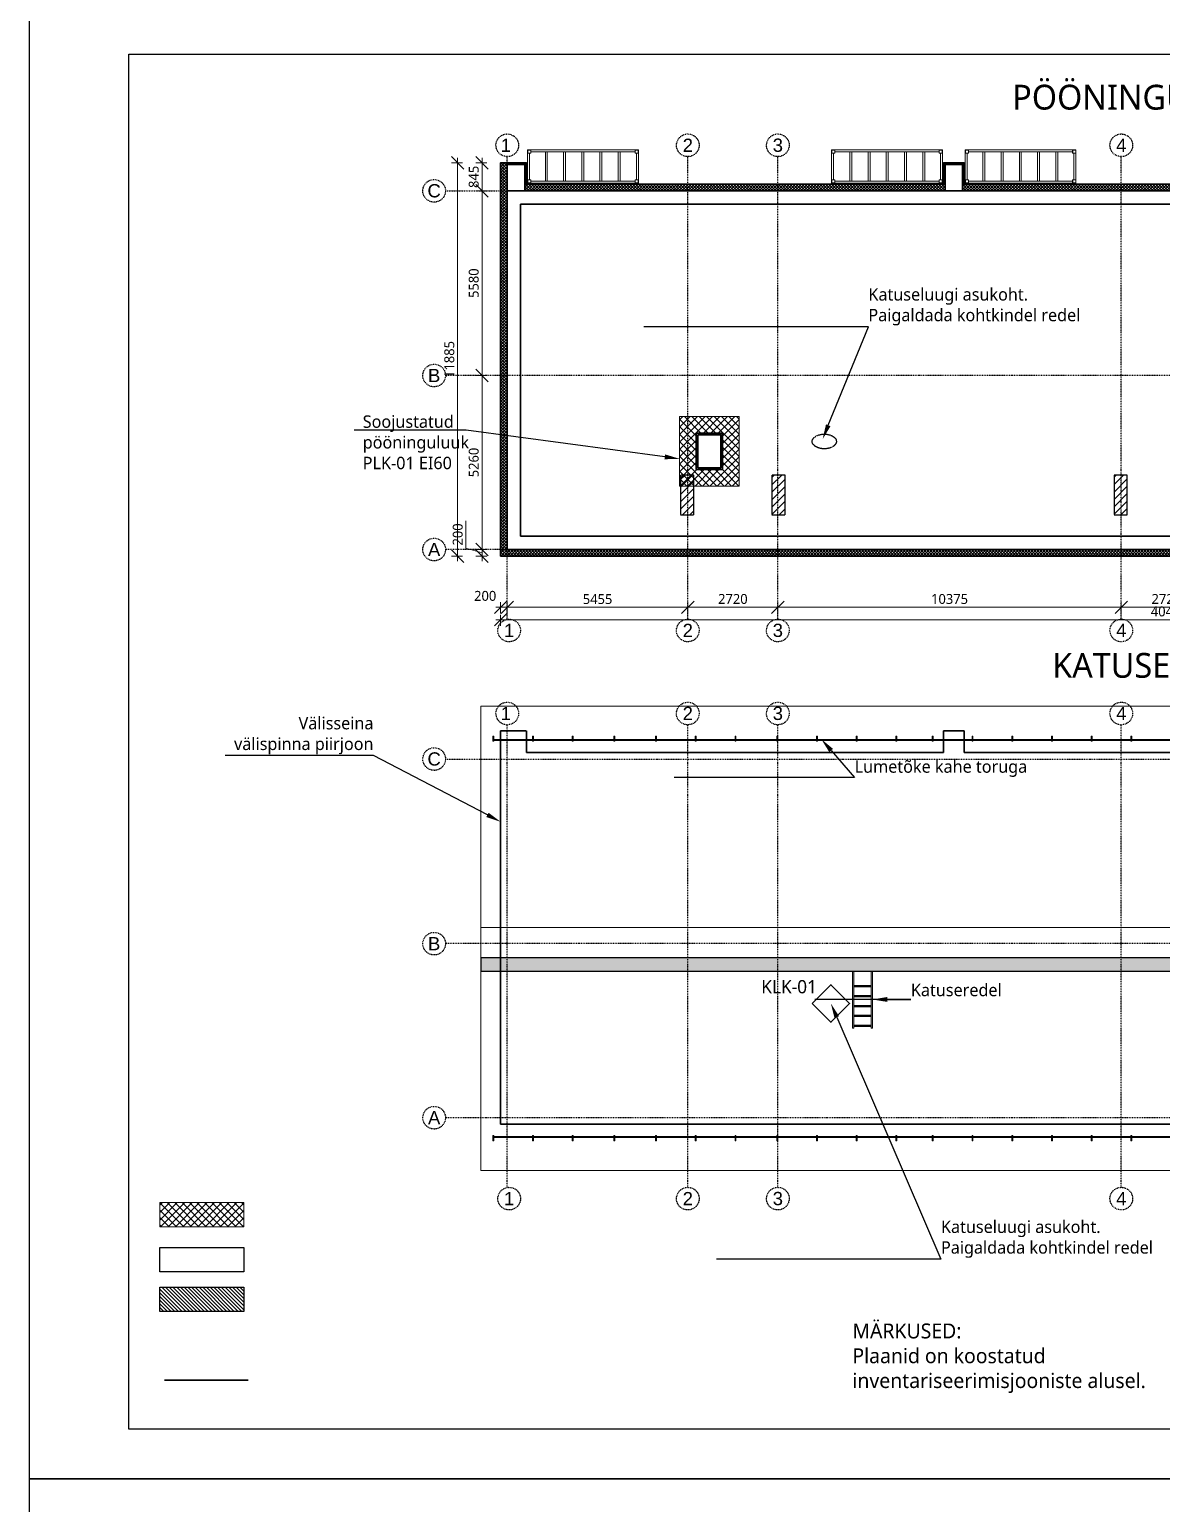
# Model space of a CAD drawing. Header units: millimetres. Extents: x 720925 to 840725318, y 793496 to 1061196.
# Drawn here: x 783925 to 818124, y 926796 to 971346 of the extents above; entities that cross this region are included whole.
import ezdxf
from ezdxf import colors
from ezdxf.entities.mleader import LeaderData, LeaderLine
from ezdxf.math import Vec2, Vec3

# ---------------------------------------------------------------- set-up
doc = ezdxf.new("R2010")
doc.units = ezdxf.units.MM
doc.header["$PDMODE"] = 2
doc.header["$PDSIZE"] = 5
for name, pattern in [('ACAD_ISO02W100', [15, 12, -3]), ('DASHDOTX2', [50.8, 25.4, -12.7, 0, -12.7]), ('DASHED', [19.05, 12.7, -6.35]), ('DASHED2', [0.375, 0.25, -0.125])]:
    doc.linetypes.add(name, pattern=pattern)
for name, color, linetype, lineweight in [('!ESP_EI60 tuletõkkesektsioon', 1, 'DASHED', 30), ('!ESP_Fassaad', 7, 'Continuous', 9), ('!ESP_Konstruktsioon lõikes', 7, 'Continuous', 30), ('!ESP_Mineraalvill', 1, 'Continuous', 9), ('!ESP_Mõõt', 252, 'Continuous', 5), ('!ESP_Viited', 7, 'Continuous', 0), ('INFO', 7, 'Continuous', 9), ('Mineraalvill', 1, 'Continuous', 9)]:
    doc.layers.add(name, color=color, linetype=linetype, lineweight=lineweight)
for name, color, linetype in [('!ESP_Lammutatav', 150, 'DASHED'), ('!ESP_Tekst', 7, 'Continuous'), ('!ESP_Teljed', 30, 'DASHDOTX2'), ('Betoon', 253, 'Continuous'), ('Sein', 7, 'Continuous')]:
    doc.layers.add(name, color=color, linetype=linetype)
doc.layers.add('!ESP_no_print', color=252, linetype='Continuous', plot=False)
doc.styles.add('Annotative', font='malgunsl.ttf', dxfattribs={"height": 2})
doc.styles.add('Arial', font='arial.ttf')
doc.dimstyles.new('Annotative', dxfattribs={"dimtxt": 2, "dimasz": 2.5, "dimexe": 1.25, "dimexo": 0.625, "dimtad": 1, "dimdec": 0, "dimrnd": 5, "dimtxsty": 'Annotative', "dimblk": 'OBLIQUE', "dimcen": 0, "dimdle": 1, "dimadec": 0, "dimazin": 0, "dimtfac": 1, "dimtdec": 0, "dimtmove": 0, "dimatfit": 3, "dimfxl": 1, "dimfxlon": 1, "dimarcsym": 1})

# ---------------------------------------------------------------- blocks, each defined once
blk = doc.blocks.new('A$Cef77760f')
at = {"layer": '!ESP_Teljed'}
for points in [[(-40000, -2104), (-40000, 11875)], [(-34545, -2104), (-34545, 11875)], [(-31825, -2104), (-31825, 11875)], [(-21450, -2104), (-21450, 11875)], [(-18730, -2104), (-18730, 11875)], [(-8240, -2104), (-8240, 11875)], [(-5520, -2104), (-5520, 11875)], [(0, -2104), (0, 11875)], [(-41867, 10840), (1500, 10840)], [(1500, 5260), (-41867, 5260)], [(1500, 0), (-41867, 0)]]:
    blk.add_lwpolyline(points, dxfattribs=at)
for centre in [(-40000, 12217), (-34545, 12217), (-31825, 12217), (-21450, 12217), (-18730, 12217), (-8240, 12217), (-5520, 12217), (0, 12217), (-42209, 10840), (1842, 10840), (-42209, 5260), (1842, 5260), (-42209, 0), (1842, 0), (-39943, -2446), (-34545, -2446), (-31825, -2446), (-21450, -2446), (-18730, -2446), (-8240, -2446), (-5520, -2446), (0, -2446)]:
    blk.add_circle(centre, 342, dxfattribs=at)
at = {"layer": '!ESP_Teljed', "char_height": 400, "width": 684.66, "attachment_point": 5, "style": 'Arial'}
for s, insert in [('{\\fArial|b0|i0|c186|p34;1}', (-40042, 12217)), ('2', (-34545, 12217)), ('3', (-31825, 12217)), ('4', (-21450, 12217)), ('5', (-18730, 12217)), ('6', (-8240, 12217)), ('7', (-5520, 12217)), ('8', (0, 12217)), ('C', (-42209, 10840)), ('C', (1842, 10840)), ('B', (-42209, 5260)), ('B', (1842, 5260)), ('A', (-42209, 0)), ('A', (1842, 0)), ('{\\fArial|b0|i0|c186|p34;1}', (-39943, -2446)), ('2', (-34545, -2446)), ('3', (-31825, -2446)), ('4', (-21450, -2446)), ('5', (-18730, -2446)), ('6', (-8240, -2446)), ('7', (-5520, -2446)), ('8', (0, -2446))]:
    blk.add_mtext(s, dxfattribs=dict(at, insert=insert))
blk = doc.blocks.new('A$C98a65306')
at = {"layer": '!ESP_Mineraalvill'}
h = blk.add_hatch(dxfattribs=at)
h.set_pattern_fill('ANSI37', color=256, scale=20)
h.set_pattern_definition([(45, (-94948.145, 83.69), (-44.90128, 44.90128), []), (135, (-94948.145, 83.69), (-44.90128, -44.90128), [])])
h.paths.add_polyline_path([(40000, -10840), (34480, -10840), (34480, -11040), (40200, -11040), (40200, 200), (40200, 850), (39420, 850), (39420, 200), (26900, 200), (26900, 850), (26280, 850), (26280, 200), (13800, 200), (13800, 850), (13180, 850), (13180, 200), (580, 200), (580, 850), (-200, 850), (-200, -11040), (8175, -11040), (8175, -10840), (400, -10840), (0, -10840), (0, 0), (0, 800), (530, 800), (530, 0), (3640, 0), (13230, 0), (13230, 800), (13750, 800), (13750, 0), (26330, 0), (26330, 800), (26850, 800), (26850, 0), (39470, 0), (39470, 800), (40000, 800), (40000, 0)])
h.paths.add_polyline_path([(21270, -11040), (21270, -10840), (8175, -10840), (8175, -11040)], flags=17)
h.paths.add_polyline_path([(34480, -11040), (34480, -10840), (21270, -10840), (21270, -11040)], flags=17)
at = {"layer": '!ESP_Konstruktsioon lõikes'}
blk.add_line((400, -400), (400, -10440), dxfattribs=at)
for points in [[(8175, -11040), (-200, -11040), (-200, 850), (580, 850), (580, 200), (13180, 200), (13180, 850), (13800, 850), (13800, 200), (26280, 200), (26280, 850), (26900, 850), (26900, 200), (39420, 200), (39420, 850), (40200, 850), (40200, 200), (40200, -11040), (-200, -11040)], [(0, 0), (0, 800), (530, 800), (530, 0)], [(13230, 0), (13230, 800), (13750, 800), (13750, 0)], [(0, -1900), (0, 0), (3640, 0)], [(57, 0), (3640, 0)], [(400, 0), (40000, 0)], [(400, -400), (39600, -400), (39600, -10440)], [(400, -10440), (39600, -10440)], [(400, -10840), (40000, -10840)]]:
    blk.add_lwpolyline(points, dxfattribs=at)
blk.add_lwpolyline([(0, 0), (40000, 0), (40000, -10840), (0, -10840)], close=True, dxfattribs=at)
at = {"lineweight": 0}
blk.add_blockref('A$Cef77760f', (40000, -10840), dxfattribs=at)
blk = doc.blocks.new('A$C1fbf0a3d')
at = {"layer": '!ESP_Lammutatav'}
h = blk.add_hatch(dxfattribs=at)
h.set_pattern_fill('ANSI31', color=256, scale=50)
h.set_pattern_definition([(45, (-317114.13, -855792.54), (-112.253202, 112.253202), [])])
h.paths.add_polyline_path([(-400, -1200), (0, -1200), (0, 0), (-400, 0)])
blk.add_lwpolyline([(-400, -1200), (0, -1200), (0, 0), (-400, 0)], close=True, dxfattribs=at)
blk = doc.blocks.new('A$C2928117b')
for p in [(250, 1850), (3010, 1850)]:
    blk.add_blockref('A$C1fbf0a3d', p)
blk = doc.blocks.new('A$C7fef8068')
at = {"layer": '!ESP_Konstruktsioon lõikes', "lineweight": 9, "ltscale": 0.01}
for points in [[(-41240, -1099), (-41240, -999), (-41210, -999), (-41210, -1099)], [(-41240, -1129), (-41240, -999), (-41210, -999), (-41210, -1099)], [(-41240, -1099), (-35455, -1099)], [(-41240, -1129), (-35455, -1129)], [(-41210, -1129), (-41210, -1159), (-41240, -1159), (-41240, -1129)], [(-41210, -1129), (-41210, -1159), (-41240, -1159), (-41240, -1129)], [(-40040, -1099), (-40040, -999), (-40010, -999), (-40010, -1099)], [(-40040, -1099), (-40040, -999), (-40010, -999), (-40010, -1099)], [(-40010, -1129), (-40010, -1159), (-40040, -1159), (-40040, -1129)], [(-40010, -1129), (-40010, -1159), (-40040, -1159), (-40040, -1129)], [(-38840, -1099), (-38840, -999), (-38810, -999), (-38810, -1099)], [(-38810, -1129), (-38810, -1159), (-38840, -1159), (-38840, -1129)], [(-37580, -1099), (-37580, -999), (-37550, -999), (-37550, -1099)], [(-37550, -1129), (-37550, -1159), (-37580, -1159), (-37580, -1129)], [(-36320, -1099), (-36320, -999), (-36290, -999), (-36290, -1099)], [(-36320, -1099), (-36320, -999), (-36290, -999), (-36290, -1099)], [(-36290, -1129), (-36290, -1159), (-36320, -1159), (-36320, -1129)], [(-36290, -1129), (-36290, -1159), (-36320, -1159), (-36320, -1129)], [(-35955, -1099), (-32995, -1099)], [(-35955, -1129), (-32995, -1129)], [(-35120, -1099), (-35120, -999), (-35090, -999), (-35090, -1099)], [(-35120, -1099), (-35120, -999), (-35090, -999), (-35090, -1099)], [(-35090, -1129), (-35090, -1159), (-35120, -1159), (-35120, -1129)], [(-35090, -1129), (-35090, -1159), (-35120, -1159), (-35120, -1129)], [(-34755, -1099), (-31460, -1099)], [(-34755, -1129), (-31460, -1129)], [(-33920, -1099), (-33920, -999), (-33890, -999), (-33890, -1099)], [(-33890, -1129), (-33890, -1159), (-33920, -1159), (-33920, -1129)], [(-32660, -1099), (-32660, -999), (-32630, -999), (-32630, -1099)], [(-32630, -1129), (-32630, -1159), (-32660, -1159), (-32660, -1129)], [(-31460, -1099), (-31460, -999), (-31430, -999), (-31430, -1099)], [(-31460, -1099), (-31460, -999), (-31430, -999), (-31430, -1099)], [(-31460, -1099), (-26760, -1099)], [(-31430, -1129), (-31430, -1159), (-31460, -1159), (-31460, -1129)], [(-31430, -1129), (-31430, -1159), (-31460, -1159), (-31460, -1129)], [(-31460, -1129), (-26760, -1129)], [(-30260, -1099), (-30260, -999), (-30230, -999), (-30230, -1099)], [(-30260, -1099), (-30260, -999), (-30230, -999), (-30230, -1099)], [(-30230, -1129), (-30230, -1159), (-30260, -1159), (-30260, -1129)], [(-30230, -1129), (-30230, -1159), (-30260, -1159), (-30260, -1129)], [(-29060, -1099), (-29060, -999), (-29030, -999), (-29030, -1099)], [(-29030, -1129), (-29030, -1159), (-29060, -1159), (-29060, -1129)], [(-27960, -1099), (-27960, -999), (-27930, -999), (-27930, -1099)], [(-27960, -1099), (-27960, -999), (-27930, -999), (-27930, -1099)], [(-27930, -1129), (-27930, -1159), (-27960, -1159), (-27960, -1129)], [(-27930, -1129), (-27930, -1159), (-27960, -1159), (-27960, -1129)], [(-27595, -1099), (-24695, -1099)], [(-27595, -1129), (-24695, -1129)], [(-26760, -1099), (-26760, -999), (-26730, -999), (-26730, -1099)], [(-26760, -1099), (-26760, -999), (-26730, -999), (-26730, -1099)], [(-26730, -1129), (-26730, -1159), (-26760, -1159), (-26760, -1129)], [(-26730, -1129), (-26730, -1159), (-26760, -1159), (-26760, -1129)], [(-25560, -1099), (-25560, -999), (-25530, -999), (-25530, -1099)], [(-25560, -1099), (-25560, -999), (-25530, -999), (-25530, -1099)], [(-25530, -1129), (-25530, -1159), (-25560, -1159), (-25560, -1129)], [(-25530, -1129), (-25530, -1159), (-25560, -1159), (-25560, -1129)], [(-25195, -1099), (-22295, -1099)], [(-25195, -1129), (-22295, -1129)], [(-24360, -1099), (-24360, -999), (-24330, -999), (-24330, -1099)], [(-24360, -1099), (-24360, -999), (-24330, -999), (-24330, -1099)], [(-24330, -1129), (-24330, -1159), (-24360, -1159), (-24360, -1129)], [(-24330, -1129), (-24330, -1159), (-24360, -1159), (-24360, -1129)], [(-23995, -1099), (-21095, -1099)], [(-23995, -1129), (-21095, -1129)], [(-23160, -1099), (-23160, -999), (-23130, -999), (-23130, -1099)], [(-23160, -1099), (-23160, -999), (-23130, -999), (-23130, -1099)], [(-23130, -1129), (-23130, -1159), (-23160, -1159), (-23160, -1129)], [(-23130, -1129), (-23130, -1159), (-23160, -1159), (-23160, -1129)], [(-22795, -1099), (-19560, -1099)], [(-22795, -1129), (-19560, -1129)], [(-21960, -1099), (-21960, -999), (-21930, -999), (-21930, -1099)], [(-21960, -1099), (-21960, -999), (-21930, -999), (-21930, -1099)], [(-21930, -1129), (-21930, -1159), (-21960, -1159), (-21960, -1129)], [(-21930, -1129), (-21930, -1159), (-21960, -1159), (-21960, -1129)]]:
    blk.add_lwpolyline(points, dxfattribs=at)
blk = doc.blocks.new('A$C9a407918')
at = {"layer": '!ESP_Fassaad', "color": 8}
for points in [[(-3345, -100), (-3245, -100), (-3245, 0), (-3345, 0)], [(-100, 0), (-3245, 0), (-3245, -60), (-100, -60)], [(0, -100), (-100, -100), (-100, 0), (0, 0)], [(-3285, -900), (-3345, -900), (-3345, -100), (-3285, -100)], [(-3340, -95), (-3250, -95), (-3250, -5), (-3340, -5)], [(-2750, -940), (-2810, -940), (-2810, -60), (-2750, -60)], [(-2200, -940), (-2260, -940), (-2260, -60), (-2200, -60)], [(-1650, -940), (-1710, -940), (-1710, -60), (-1650, -60)], [(-1100, -940), (-1160, -940), (-1160, -60), (-1100, -60)], [(-550, -940), (-610, -940), (-610, -60), (-550, -60)], [(-5, -95), (-95, -95), (-95, -5), (-5, -5)], [(-60, -100), (0, -100), (0, -900), (-60, -900)], [(-60, -900), (0, -900), (0, -100), (-60, -100)], [(-3345, -1000), (-3245, -1000), (-3245, -900), (-3345, -900)], [(-3340, -995), (-3250, -995), (-3250, -905), (-3340, -905)], [(-100, -940), (-3245, -940), (-3245, -1000), (-100, -1000)], [(0, -1000), (-100, -1000), (-100, -900), (0, -900)], [(-5, -995), (-95, -995), (-95, -905), (-5, -905)]]:
    blk.add_lwpolyline(points, close=True, dxfattribs=at)
blk = doc.blocks.new('A$Ce4b8a139')
at = {"layer": '!ESP_Konstruktsioon lõikes'}
for points in [[(250, 3119), (1050, 3119), (1050, 2019), (250, 2019)], [(300, 3069), (1000, 3069), (1000, 2069), (300, 2069)]]:
    blk.add_lwpolyline(points, close=True, dxfattribs=at)
at = {"layer": 'Mineraalvill', "flags": 128}
blk.add_lwpolyline([(250, 3119), (1050, 3119), (1050, 2019), (250, 2019)], close=True, dxfattribs=at)
blk = doc.blocks.new('_Oblique')
at = {"color": 0, "linetype": 'ByBlock', "lineweight": -2}
blk.add_line((-0.5, -0.5), (0.5, 0.5), dxfattribs=at)
blk = doc.blocks.new('*D126')
at = {"layer": '!ESP_Mõõt', "color": 0, "lineweight": -2, "transparency": 16777216}
for p, q in [((0, -12435), (0, -12773)), ((5455, -12435), (5455, -12773)), ((-150, -12585), (5605, -12585))]:
    blk.add_line(p, q, dxfattribs=at)
at = {"layer": 'Defpoints', "color": 0, "lineweight": 0, "transparency": 16777216}
for p in [(0, -11716), (5455, -11897), (5455, -12585)]:
    blk.add_point(p, dxfattribs=at)
at = {"layer": '!ESP_Mõõt', "color": 0, "lineweight": -2, "transparency": 16777216, "xscale": 375, "yscale": 375, "zscale": 375, "rotation": 180}
blk.add_blockref('_Oblique', (0, -12585), dxfattribs=at)
at = {"layer": '!ESP_Mõõt', "color": 0, "lineweight": -2, "transparency": 16777216, "xscale": 375, "yscale": 375, "zscale": 375}
blk.add_blockref('_Oblique', (5455, -12585), dxfattribs=at)
at = {"layer": '!ESP_Mõõt', "color": 0, "lineweight": 0, "transparency": 16777216, "insert": (2728, -12339), "char_height": 300, "attachment_point": 5, "style": 'Annotative'}
blk.add_mtext('5455', dxfattribs=at)
blk = doc.blocks.new('*D127')
at = {"layer": '!ESP_Mõõt', "color": 0, "lineweight": -2, "transparency": 16777216}
for p, q in [((5455, -12435), (5455, -12773)), ((8175, -12435), (8175, -12773)), ((5305, -12585), (8325, -12585))]:
    blk.add_line(p, q, dxfattribs=at)
at = {"layer": 'Defpoints', "color": 0, "lineweight": 0, "transparency": 16777216}
for p in [(5455, -11897), (8175, -11951), (8175, -12585)]:
    blk.add_point(p, dxfattribs=at)
at = {"layer": '!ESP_Mõõt', "color": 0, "lineweight": -2, "transparency": 16777216, "xscale": 375, "yscale": 375, "zscale": 375, "rotation": 180}
blk.add_blockref('_Oblique', (5455, -12585), dxfattribs=at)
at = {"layer": '!ESP_Mõõt', "color": 0, "lineweight": -2, "transparency": 16777216, "xscale": 375, "yscale": 375, "zscale": 375}
blk.add_blockref('_Oblique', (8175, -12585), dxfattribs=at)
at = {"layer": '!ESP_Mõõt', "color": 0, "lineweight": 0, "transparency": 16777216, "insert": (6815, -12336), "char_height": 300, "attachment_point": 5, "style": 'Annotative'}
blk.add_mtext('2720', dxfattribs=at)
blk = doc.blocks.new('*D128')
at = {"layer": '!ESP_Mõõt', "color": 0, "lineweight": -2, "transparency": 16777216}
for p, q in [((8175, -12435), (8175, -12773)), ((18550, -12435), (18550, -12773)), ((8025, -12585), (18700, -12585))]:
    blk.add_line(p, q, dxfattribs=at)
at = {"layer": 'Defpoints', "color": 0, "lineweight": 0, "transparency": 16777216}
for p in [(8175, -11951), (18550, -11896), (18550, -12585)]:
    blk.add_point(p, dxfattribs=at)
at = {"layer": '!ESP_Mõõt', "color": 0, "lineweight": -2, "transparency": 16777216, "xscale": 375, "yscale": 375, "zscale": 375, "rotation": 180}
blk.add_blockref('_Oblique', (8175, -12585), dxfattribs=at)
at = {"layer": '!ESP_Mõõt', "color": 0, "lineweight": -2, "transparency": 16777216, "xscale": 375, "yscale": 375, "zscale": 375}
blk.add_blockref('_Oblique', (18550, -12585), dxfattribs=at)
at = {"layer": '!ESP_Mõõt', "color": 0, "lineweight": 0, "transparency": 16777216, "insert": (13362, -12336), "char_height": 300, "attachment_point": 5, "style": 'Annotative'}
blk.add_mtext('10375', dxfattribs=at)
blk = doc.blocks.new('*D129')
at = {"layer": '!ESP_Mõõt', "color": 0, "lineweight": -2, "transparency": 16777216}
for p, q in [((18550, -12435), (18550, -12773)), ((21270, -12435), (21270, -12773)), ((18400, -12585), (21420, -12585))]:
    blk.add_line(p, q, dxfattribs=at)
at = {"layer": 'Defpoints', "color": 0, "lineweight": 0, "transparency": 16777216}
for p in [(18550, -11896), (21270, -11914), (21270, -12585)]:
    blk.add_point(p, dxfattribs=at)
at = {"layer": '!ESP_Mõõt', "color": 0, "lineweight": -2, "transparency": 16777216, "xscale": 375, "yscale": 375, "zscale": 375, "rotation": 180}
blk.add_blockref('_Oblique', (18550, -12585), dxfattribs=at)
at = {"layer": '!ESP_Mõõt', "color": 0, "lineweight": -2, "transparency": 16777216, "xscale": 375, "yscale": 375, "zscale": 375}
blk.add_blockref('_Oblique', (21270, -12585), dxfattribs=at)
at = {"layer": '!ESP_Mõõt', "color": 0, "lineweight": 0, "transparency": 16777216, "insert": (19910, -12336), "char_height": 300, "attachment_point": 5, "style": 'Annotative'}
blk.add_mtext('2720', dxfattribs=at)
blk = doc.blocks.new('*D133')
at = {"layer": '!ESP_Mõõt', "color": 0, "lineweight": -2, "transparency": 16777216}
for p, q in [((-763, 150), (-763, -5730)), ((-613, 0), (-951, 0)), ((-613, -5580), (-951, -5580))]:
    blk.add_line(p, q, dxfattribs=at)
at = {"layer": 'Defpoints', "color": 0, "lineweight": 0, "transparency": 16777216}
for p in [(-466, 0), (-763, -5580), (-466, -5580)]:
    blk.add_point(p, dxfattribs=at)
at = {"layer": '!ESP_Mõõt', "color": 0, "lineweight": -2, "transparency": 16777216, "xscale": 375, "yscale": 375, "zscale": 375}
for p, rotation in [((-763, 0), 90), ((-763, -5580), 270)]:
    blk.add_blockref('_Oblique', p, dxfattribs=dict(at, rotation=rotation))
at = {"layer": '!ESP_Mõõt', "color": 0, "lineweight": 0, "transparency": 16777216, "insert": (-1012, -2790), "char_height": 300, "attachment_point": 5, "rotation": 90, "style": 'Annotative'}
blk.add_mtext('5580', dxfattribs=at)
blk = doc.blocks.new('*D134')
at = {"layer": '!ESP_Mõõt', "color": 0, "lineweight": -2, "transparency": 16777216}
for p, q in [((-613, -5580), (-951, -5580)), ((-763, -5430), (-763, -10990)), ((-613, -10840), (-951, -10840))]:
    blk.add_line(p, q, dxfattribs=at)
at = {"layer": 'Defpoints', "color": 0, "lineweight": 0, "transparency": 16777216}
for p in [(-466, -5580), (-763, -10840), (-391, -10840)]:
    blk.add_point(p, dxfattribs=at)
at = {"layer": '!ESP_Mõõt', "color": 0, "lineweight": -2, "transparency": 16777216, "xscale": 375, "yscale": 375, "zscale": 375}
for p, rotation in [((-763, -5580), 90), ((-763, -10840), 270)]:
    blk.add_blockref('_Oblique', p, dxfattribs=dict(at, rotation=rotation))
at = {"layer": '!ESP_Mõõt', "color": 0, "lineweight": 0, "transparency": 16777216, "insert": (-1012, -8210), "char_height": 300, "attachment_point": 5, "rotation": 90, "style": 'Annotative'}
blk.add_mtext('5260', dxfattribs=at)
blk = doc.blocks.new('*D135')
at = {"layer": '!ESP_Mõõt', "color": 0, "lineweight": -2, "transparency": 16777216}
for p, q in [((-763, -150), (-763, 997)), ((-613, 847), (-951, 847)), ((-613, 0), (-951, 0))]:
    blk.add_line(p, q, dxfattribs=at)
at = {"layer": 'Defpoints', "color": 0, "lineweight": 0, "transparency": 16777216}
for p in [(-763, 847), (-200, 847), (-466, 0)]:
    blk.add_point(p, dxfattribs=at)
at = {"layer": '!ESP_Mõõt', "color": 0, "lineweight": -2, "transparency": 16777216, "xscale": 375, "yscale": 375, "zscale": 375}
for p, rotation in [((-763, 847), 90), ((-763, 0), 270)]:
    blk.add_blockref('_Oblique', p, dxfattribs=dict(at, rotation=rotation))
at = {"layer": '!ESP_Mõõt', "color": 0, "lineweight": 0, "transparency": 16777216, "insert": (-1012, 423), "char_height": 300, "attachment_point": 5, "rotation": 90, "style": 'Annotative'}
blk.add_mtext('845', dxfattribs=at)
blk = doc.blocks.new('*D136')
at = {"layer": '!ESP_Mõõt', "color": 0, "lineweight": -2, "transparency": 16777216}
for p, q in [((-1500, 997), (-1500, -11190)), ((-1350, 847), (-1688, 847)), ((-1350, -11040), (-1688, -11040))]:
    blk.add_line(p, q, dxfattribs=at)
at = {"layer": 'Defpoints', "color": 0, "lineweight": 0, "transparency": 16777216}
for p in [(-200, 847), (-1500, -11040), (-200, -11040)]:
    blk.add_point(p, dxfattribs=at)
at = {"layer": '!ESP_Mõõt', "color": 0, "lineweight": -2, "transparency": 16777216, "xscale": 375, "yscale": 375, "zscale": 375}
for p, rotation in [((-1500, 847), 90), ((-1500, -11040), 270)]:
    blk.add_blockref('_Oblique', p, dxfattribs=dict(at, rotation=rotation))
at = {"layer": '!ESP_Mõõt', "color": 0, "lineweight": 0, "transparency": 16777216, "insert": (-1750, -5097), "char_height": 300, "attachment_point": 5, "rotation": 90, "style": 'Annotative'}
blk.add_mtext('11885', dxfattribs=at)
blk = doc.blocks.new('*D137')
at = {"layer": '!ESP_Mõõt', "color": 0, "lineweight": -2, "transparency": 16777216}
for p, q in [((-1247, -10795), (-1247, -9974)), ((-763, -10690), (-763, -11190)), ((-763, -10940), (-1247, -10795)), ((-613, -10840), (-951, -10840)), ((-613, -11040), (-951, -11040))]:
    blk.add_line(p, q, dxfattribs=at)
at = {"layer": 'Defpoints', "color": 0, "lineweight": 0, "transparency": 16777216}
for p in [(-763, -11040), (-391, -10840), (-200, -11040)]:
    blk.add_point(p, dxfattribs=at)
at = {"layer": '!ESP_Mõõt', "color": 0, "lineweight": -2, "transparency": 16777216, "xscale": 375, "yscale": 375, "zscale": 375}
for p, rotation in [((-763, -10840), 90), ((-763, -11040), 270)]:
    blk.add_blockref('_Oblique', p, dxfattribs=dict(at, rotation=rotation))
at = {"layer": '!ESP_Mõõt', "color": 0, "lineweight": 0, "transparency": 16777216, "insert": (-1496, -10384), "char_height": 300, "attachment_point": 5, "rotation": 90, "style": 'Annotative'}
blk.add_mtext('200', dxfattribs=at)
blk = doc.blocks.new('*D138')
at = {"layer": '!ESP_Mõõt', "color": 0, "lineweight": -2, "transparency": 16777216}
for p, q in [((-200, -12812), (-200, -13150)), ((40200, -12812), (40200, -13150)), ((40350, -12962), (-350, -12962))]:
    blk.add_line(p, q, dxfattribs=at)
at = {"layer": 'Defpoints', "color": 0, "lineweight": 0, "transparency": 16777216}
for p in [(-200, -11040), (40200, -11040), (-200, -12962)]:
    blk.add_point(p, dxfattribs=at)
at = {"layer": '!ESP_Mõõt', "color": 0, "lineweight": -2, "transparency": 16777216, "xscale": 375, "yscale": 375, "zscale": 375, "rotation": 180}
blk.add_blockref('_Oblique', (-200, -12962), dxfattribs=at)
at = {"layer": '!ESP_Mõõt', "color": 0, "lineweight": -2, "transparency": 16777216, "xscale": 375, "yscale": 375, "zscale": 375}
blk.add_blockref('_Oblique', (40200, -12962), dxfattribs=at)
at = {"layer": '!ESP_Mõõt', "color": 0, "lineweight": 0, "transparency": 16777216, "insert": (20000, -12713), "char_height": 300, "attachment_point": 5, "style": 'Annotative'}
blk.add_mtext('40400', dxfattribs=at)
blk = doc.blocks.new('*D139')
at = {"layer": '!ESP_Mõõt', "color": 0, "lineweight": -2, "transparency": 16777216}
for p, q in [((-200, -12435), (-200, -12773)), ((0, -12435), (0, -12773)), ((150, -12585), (-350, -12585))]:
    blk.add_line(p, q, dxfattribs=at)
at = {"layer": 'Defpoints', "color": 0, "lineweight": 0, "transparency": 16777216}
for p in [(-200, -11040), (0, -11716), (-200, -12585)]:
    blk.add_point(p, dxfattribs=at)
at = {"layer": '!ESP_Mõõt', "color": 0, "lineweight": -2, "transparency": 16777216, "xscale": 375, "yscale": 375, "zscale": 375, "rotation": 180}
blk.add_blockref('_Oblique', (-200, -12585), dxfattribs=at)
at = {"layer": '!ESP_Mõõt', "color": 0, "lineweight": -2, "transparency": 16777216, "xscale": 375, "yscale": 375, "zscale": 375}
blk.add_blockref('_Oblique', (0, -12585), dxfattribs=at)
at = {"layer": '!ESP_Mõõt', "color": 0, "lineweight": 0, "transparency": 16777216, "insert": (-667, -12243), "char_height": 300, "attachment_point": 5, "style": 'Annotative'}
blk.add_mtext('200', dxfattribs=at)
blk = doc.blocks.new('A$Cb56cea9a')
at = {"layer": '!ESP_Mõõt', "lineweight": 0}
for base, p1, p2, picture, middle in [((-1500.2, -11040), (-200, 846.7), (-200, -11040), '*D136', (-1750, -5096.6)), ((-763.3, 846.7), (-466, 0), (-200, 846.7), '*D135', (-1012.2, 423.4)), ((-763.3, -5580), (-466, 0), (-466, -5580), '*D133', (-1012.2, -2790)), ((-763.3, -10840), (-466, -5580), (-390.8, -10840), '*D134', (-1012.2, -8210)), ((-763.3, -11040), (-390.8, -10840), (-200, -11040), '*D137', (-1495.6, -10701.3))]:
    dim = blk.add_linear_dim(base=base, p1=p1, p2=p2, angle=90, dimstyle='Annotative', dxfattribs=at)
    dim.commit()
    dim.dimension.update_dxf_attribs({"geometry": picture, "text_midpoint": middle})
dim = blk.add_linear_dim(base=(-200, -12585.3), p1=(0, -11715.5), p2=(-200, -11040), dimstyle='Annotative', dxfattribs=at)
dim.commit()
dim.dimension.update_dxf_attribs({"geometry": '*D139', "text_midpoint": (-666.9, -12491.5), "dimtype": 128})
for base, p1, p2, picture, middle in [((-200, -12962.2), (40200, -11040), (-200, -11040), '*D138', (20000, -12713.3)), ((5455, -12585.3), (0, -11715.5), (5455, -11896.7), '*D126', (2727.5, -12339)), ((8175, -12585.3), (5455, -11896.7), (8175, -11951.1), '*D127', (6815, -12336.3)), ((18550, -12585.3), (8175, -11951.1), (18550, -11896.3), '*D128', (13362.5, -12335.5)), ((21270, -12585.3), (18550, -11896.3), (21270, -11914.4), '*D129', (19910, -12336.3))]:
    dim = blk.add_linear_dim(base=base, p1=p1, p2=p2, dimstyle='Annotative', dxfattribs=at)
    dim.commit()
    dim.dimension.update_dxf_attribs({"geometry": picture, "text_midpoint": middle})

msp = doc.modelspace()

# ---------------------------------------------------------------- hatches: boundary and pattern name
at = {"layer": '!ESP_Lammutatav'}
h = msp.add_hatch(dxfattribs=at)
h.set_pattern_fill('ANSI31', color=256, scale=25, angle=90)
h.set_pattern_definition([(135, (1228620.65, -886845.904), (-56.1266008, -56.1266008), [])])
h.paths.add_polyline_path([(787863.7, 933330.8), (790395.9, 933330.8), (790395.9, 932600.9), (787863.7, 932600.9)])
at = {"layer": '!ESP_Mineraalvill'}
h = msp.add_hatch(dxfattribs=at)
h.set_pattern_fill('ANSI37', color=256, scale=50)
h.set_pattern_definition([(45, (469170.35, 75341), (-112.253202, 112.253202), []), (135, (469170.35, 75341), (-112.253202, -112.253202), [])])
h.paths.add_polyline_path([(805364.1, 959648), (803564, 959648), (803564, 957548), (805364.1, 957548)])
h.paths.add_polyline_path([(804864.1, 959148), (804864.1, 958048), (804064, 958048), (804064, 959148)], flags=16)
at = {"layer": '!ESP_Mineraalvill', "ltscale": 0.22}
h = msp.add_hatch(dxfattribs=at)
h.set_pattern_fill('ANSI37', color=256, scale=50, style=0)
h.set_pattern_definition([(45, (481675.35, 59826.08), (-112.253202, 112.253202), []), (135, (481675.35, 59826.08), (-112.253202, -112.253202), [])])
h.paths.add_polyline_path([(787863.7, 935889.7), (790395.9, 935889.7), (790395.9, 935159.8), (787863.7, 935159.8)])
at = {"layer": 'Betoon', "true_color": 0x3d3635}
h = msp.add_hatch(color=250, dxfattribs=at)
h.dxf.hatch_style = 1
h.paths.add_polyline_path([(808830.7, 942884.8), (808790.7, 942884.8), (808790.7, 941164.8), (808830.7, 941164.8)])
h = msp.add_hatch(color=250, dxfattribs=at)
h.dxf.hatch_style = 1
h.paths.add_polyline_path([(809390.7, 942884.8), (809350.7, 942884.8), (809350.7, 941164.8), (809390.7, 941164.8)])
h = msp.add_hatch(color=250, dxfattribs=at)
h.dxf.hatch_style = 1
h.paths.add_polyline_path([(809350.7, 942411.5), (809350.7, 942451.5), (808830.7, 942451.5), (808830.7, 942411.5)])
h = msp.add_hatch(color=250, dxfattribs=at)
h.dxf.hatch_style = 1
h.paths.add_polyline_path([(809350.7, 942111.5), (809350.7, 942151.5), (808830.7, 942151.5), (808830.7, 942111.5)])
h = msp.add_hatch(color=250, dxfattribs=at)
h.dxf.hatch_style = 1
h.paths.add_polyline_path([(809350.7, 941811.5), (809350.7, 941851.5), (808830.7, 941851.5), (808830.7, 941811.5)])
h = msp.add_hatch(color=250, dxfattribs=at)
h.dxf.hatch_style = 1
h.paths.add_polyline_path([(809350.7, 941511.5), (809350.7, 941551.5), (808830.7, 941551.5), (808830.7, 941511.5)])
h = msp.add_hatch(color=250, dxfattribs=at)
h.dxf.hatch_style = 1
h.paths.add_polyline_path([(809350.7, 941211.5), (809350.7, 941251.5), (808830.7, 941251.5), (808830.7, 941211.5)])
at = {"layer": 'Sein'}
h = msp.add_hatch(dxfattribs=at)
h.set_pattern_fill('ANGLE', color=256, scale=10, angle=45)
h.set_pattern_definition([(45, (1219537.89, -762552.47), (-49.3914087, 49.3914087), [50.8, -19.05]), (135, (1219537.89, -762552.47), (-49.3914087, -49.3914087), [50.8, -19.05])])
h.paths.add_polyline_path([(839159, 943284.8), (797559, 943284.8), (797559, 942884.8), (839159, 942884.8)])

# ---------------------------------------------------------------- linework, layer by layer
at = {"layer": '!ESP_EI60 tuletõkkesektsioon'}
msp.add_lwpolyline([(790535.5, 930521.4), (788003.4, 930521.4)], dxfattribs=at)
at = {"layer": '!ESP_Fassaad', "lineweight": 0}
msp.add_lwpolyline([(797559, 950896.6), (839159, 950896.6), (839159, 936856.6), (797559, 936856.6)], close=True, dxfattribs=at)
msp.add_lwpolyline([(797559, 944201.4), (839159, 944201.4)], dxfattribs=at)
at = {"layer": '!ESP_Fassaad'}
for points in [[(808830.7, 942884.8), (808790.7, 942884.8), (808790.7, 941164.8), (808830.7, 941164.8)], [(809390.7, 942884.8), (809350.7, 942884.8), (809350.7, 941164.8), (809390.7, 941164.8)], [(809350.7, 942411.5), (809350.7, 942451.5), (808830.7, 942451.5), (808830.7, 942411.5)], [(809350.7, 942111.5), (809350.7, 942151.5), (808830.7, 942151.5), (808830.7, 942111.5)], [(809350.7, 941811.5), (809350.7, 941851.5), (808830.7, 941851.5), (808830.7, 941811.5)], [(809350.7, 941511.5), (809350.7, 941551.5), (808830.7, 941551.5), (808830.7, 941511.5)], [(809350.7, 941211.5), (809350.7, 941251.5), (808830.7, 941251.5), (808830.7, 941211.5)]]:
    msp.add_lwpolyline(points, close=True, dxfattribs=at)
at = {"layer": '!ESP_Konstruktsioon lõikes', "color": 252, "linetype": 'ACAD_ISO02W100', "ltscale": 2}
msp.add_lwpolyline([(806534, 938256.6), (798159, 938256.6), (798159, 950146.3), (798939, 950146.3), (798939, 949496.6), (811539, 949496.6), (811539, 950146.6), (812159, 950146.6), (812159, 949496.6), (824639, 949496.6), (824639, 950146.6), (825259, 950146.6), (825259, 949496.6), (837779, 949496.6), (837779, 950146.6), (838559, 950146.6), (838559, 949496.6), (838559, 938256.6), (798159, 938256.6)], dxfattribs=at)
at = {"layer": '!ESP_Konstruktsioon lõikes'}
msp.add_lwpolyline([(807570.4, 941907.9), (808136.1, 942473.6), (808701.8, 941907.9), (808136.1, 941342.2)], close=True, dxfattribs=at)
at = {"layer": '!ESP_no_print'}
for points in [[(783925, 972096), (846925, 972096), (846925, 927546), (783925, 927546)], [(786925, 970596), (845425, 970596), (845425, 929046), (786925, 929046)], [(783925, 927546), (846925, 927546), (846925, 882996), (783925, 882996)]]:
    msp.add_lwpolyline(points, close=True, dxfattribs=at)
at = {"ltscale": 0.5}
msp.add_lwpolyline([(839159, 943284.8), (797559, 943284.8), (797559, 942884.8), (839159, 942884.8)], close=True, dxfattribs=at)
at = {"linetype": 'DASHED2', "ltscale": 5}
msp.add_ellipse((807937, 958894.4), major_axis=(-365, 0), ratio=0.6074582, start_param=-1.5707963, end_param=4.712389, dxfattribs=at)
at = {"layer": 'INFO'}
msp.add_lwpolyline([(787863.7, 935889.7), (790395.9, 935889.7), (790395.9, 935159.8), (787863.7, 935159.8), (787863.7, 935889.7)], dxfattribs=at)
at = {"layer": 'Mineraalvill', "flags": 128}
msp.add_lwpolyline([(803564, 959648), (805364.1, 959648), (805364.1, 957548), (803564, 957548)], close=True, dxfattribs=at)
at = {"layer": 'Sein'}
for points in [[(787863.7, 934530.8), (790395.9, 934530.8), (790395.9, 933800.9), (787863.7, 933800.9), (787863.7, 934530.8)], [(787863.7, 933330.8), (790395.9, 933330.8), (790395.9, 932600.9), (787863.7, 932600.9), (787863.7, 933330.8)]]:
    msp.add_lwpolyline(points, dxfattribs=at)

# ---------------------------------------------------------------- block references
at = {"lineweight": 0}
for name, p in [('A$C98a65306', (798359, 966468.8)), ('A$C9a407918', (802319, 967703.8)), ('A$C9a407918', (815539, 967703.8)), ('A$Cb56cea9a', (798359, 966468.8)), ('A$Ce4b8a139', (803814, 956028.8)), ('A$C2928117b', (803744.1, 956028.8)), ('A$C2928117b', (816839.1, 956028.8)), ('A$Cef77760f', (838359, 938456.6)), ('A$C7fef8068', (839159, 950990.8))]:
    msp.add_blockref(name, p, dxfattribs=at)
at = {"lineweight": 0, "xscale": -1}
msp.add_blockref('A$C9a407918', (808159, 967703.8), dxfattribs=at)
at = {"lineweight": 0, "xscale": -1, "rotation": 180}
msp.add_blockref('A$C7fef8068', (839159, 936762.3), dxfattribs=at)

# ---------------------------------------------------------------- texts
at = {"layer": '!ESP_Tekst', "lineweight": 0, "char_height": 750, "width": 30275.718, "attachment_point": 4, "style": 'Annotative'}
for s, insert in [('PÖÖNINGU PLAAN', (813615, 969294.7)), ('KATUSE PLAAN', (814820.3, 952122.4))]:
    msp.add_mtext(s, dxfattribs=dict(at, insert=insert))
at = {"layer": '!ESP_Tekst', "insert": (808786.6, 932236.6), "char_height": 450, "width": 9310.783, "attachment_point": 1, "style": 'Annotative'}
msp.add_mtext('{\\fMalgun Gothic Semilight|b0|i0|c0|p34;MÄRKUSED:\\P\\pxql;Plaanid on koostatud inventariseerimisjooniste alusel.}', dxfattribs=at)
at = {"layer": '!ESP_Viited', "insert": (806032.6, 942615.7), "char_height": 400, "width": 4126.976, "attachment_point": 1, "style": 'Annotative'}
msp.add_mtext('{\\fMalgun Gothic Semilight|b0|i0|c0|p34;KLK-01}', dxfattribs=at)

# ---------------------------------------------------------------- leaders
at = {"layer": '!ESP_Tekst'}
ml = msp.add_multileader_mtext('Standard', dxfattribs=at)
ml.set_content('{\\fMalgun Gothic Semilight|b0|i0|c0|p34;TINGMÄRGID:}', color=256, style='Annotative')
ml.set_leader_properties()
ml.build(insert=Vec2(0, 0))
ml.multileader.update_dxf_attribs({"leader_type": 0, "has_dogleg": 0, "text_left_attachment_type": 5, "text_right_attachment_type": 5, "dogleg_length": 0.36, "arrow_head_size": 0, "scale": 150})
ctx = ml.context
ctx.base_point, ctx.scale, ctx.char_height, ctx.arrow_head_size, ctx.landing_gap_size, ctx.plane_origin = Vec3(787862.4, 936789.1), 150, 450, 0, 1.35, Vec3(790346.8, 935069.3)
ctx.left_attachment, ctx.right_attachment = 5, 5
notes = []
notes.append((ctx, [(1, (1, 1, 0), (791692.5, 936789.1), (-1, 0), 5.4, [(0, [(790695.4, 935231.4)], 0, [])])]))
ctx.mtext.insert, ctx.mtext.width, ctx.mtext.flow_direction = Vec3(787863.7, 937420.9), 168000.077, 5
ml = msp.add_multileader_mtext('Standard', dxfattribs=at)
ml.set_content('{\\fMalgun Gothic Semilight|b0|i0|c0|p34;MINERAALVILL}', color=256, style='Annotative')
ml.set_leader_properties()
ml.build(insert=Vec2(0, 0))
ml.multileader.update_dxf_attribs({"leader_type": 0, "has_dogleg": 0, "text_left_attachment_type": 5, "text_right_attachment_type": 5, "dogleg_length": 0.36, "arrow_head_size": 0, "scale": 150})
ctx = ml.context
ctx.base_point, ctx.scale, ctx.char_height, ctx.arrow_head_size, ctx.landing_gap_size, ctx.plane_origin = Vec3(790700.5, 935287), 150, 450, 0, 1.35, Vec3(790346.8, 935124.9)
ctx.left_attachment, ctx.right_attachment = 5, 5
notes.append((ctx, [(0, (1, 1, 0), (790695.1, 935287), (1, 0), 5.4, [(0, [(790695.4, 935287)], 0, [])])]))
ctx.mtext.insert, ctx.mtext.width, ctx.mtext.flow_direction = Vec3(790701.8, 935827), 168000.077, 5
ml = msp.add_multileader_mtext('Standard', dxfattribs=at)
ml.set_content('{\\fMalgun Gothic Semilight|b0|i0|c0|p34;OLEMASOLEV KONSTRUKTSIOON}', color=256, style='Annotative')
ml.set_leader_properties()
ml.build(insert=Vec2(0, 0))
ml.multileader.update_dxf_attribs({"leader_type": 0, "has_dogleg": 0, "text_left_attachment_type": 5, "text_right_attachment_type": 5, "dogleg_length": 0.36, "arrow_head_size": 0, "scale": 150})
ctx = ml.context
ctx.base_point, ctx.scale, ctx.char_height, ctx.arrow_head_size, ctx.landing_gap_size, ctx.plane_origin = Vec3(790700.5, 933928.1), 150, 450, 0, 1.35, Vec3(790346.8, 933766)
ctx.left_attachment, ctx.right_attachment = 5, 5
notes.append((ctx, [(0, (1, 1, 0), (790695.1, 933928.1), (1, 0), 5.4, [(0, [(790695.4, 933928.1)], 0, [])])]))
ctx.mtext.insert, ctx.mtext.width, ctx.mtext.flow_direction = Vec3(790701.8, 934475.7), 168000.077, 5
ml = msp.add_multileader_mtext('Standard', dxfattribs=at)
ml.set_content('{\\fMalgun Gothic Semilight|b0|i0|c0|p34;LAMMUTATAV KONSTRUKTSIOON}', color=256, style='Annotative')
ml.set_leader_properties()
ml.build(insert=Vec2(0, 0))
ml.multileader.update_dxf_attribs({"leader_type": 0, "has_dogleg": 0, "text_left_attachment_type": 5, "text_right_attachment_type": 5, "dogleg_length": 0.36, "arrow_head_size": 0, "scale": 150})
ctx = ml.context
ctx.base_point, ctx.scale, ctx.char_height, ctx.arrow_head_size, ctx.landing_gap_size, ctx.plane_origin = Vec3(790700.5, 932728.1), 150, 450, 0, 1.35, Vec3(790346.8, 932566)
ctx.left_attachment, ctx.right_attachment = 5, 5
notes.append((ctx, [(0, (1, 1, 0), (790695.1, 932728.1), (1, 0), 5.4, [(0, [(790695.4, 932728.1)], 0, [])])]))
ctx.mtext.insert, ctx.mtext.width, ctx.mtext.flow_direction = Vec3(790701.8, 933275.7), 168000.077, 5
ml = msp.add_multileader_mtext('Standard', dxfattribs=at)
ml.set_content('{\\fMalgun Gothic Semilight|b0|i0|c0|p34;EI60 TULETÕKKESEKTSIOONI ERALDUSJOON}', color=256, style='Annotative')
ml.set_leader_properties()
ml.build(insert=Vec2(0, 0))
ml.multileader.update_dxf_attribs({"leader_type": 0, "has_dogleg": 0, "text_left_attachment_type": 5, "text_right_attachment_type": 5, "dogleg_length": 0.36, "arrow_head_size": 0, "scale": 150})
ctx = ml.context
ctx.base_point, ctx.scale, ctx.char_height, ctx.arrow_head_size, ctx.landing_gap_size, ctx.plane_origin = Vec3(790840.1, 930160.4), 150, 450, 0, 1.35, Vec3(790486.4, 930044.1)
ctx.left_attachment, ctx.right_attachment = 5, 5
notes.append((ctx, [(0, (1, 1, 0), (790834.7, 930160.4), (1, 0), 5.4, [(0, [(790835.1, 930206.1)], 0, [])])]))
ctx.mtext.insert, ctx.mtext.width, ctx.mtext.flow_direction = Vec3(790841.5, 930809.6), 168000.077, 5
at = {"layer": '!ESP_Viited'}
ml = msp.add_multileader_mtext('Standard', dxfattribs=at)
ml.set_content('{\\fMalgun Gothic Semilight|b0|i0|c0|p34;Katuseluugi asukoht.\\PPaigaldada kohtkindel redel}', color=256, style='Annotative')
ml.set_leader_properties()
ml.build(insert=Vec2(0, 0))
ml.multileader.update_dxf_attribs({"text_left_attachment_type": 5, "text_right_attachment_type": 5, "dogleg_length": 0, "arrow_head_size": 450, "scale": 150})
ctx = ml.context
ctx.base_point, ctx.scale, ctx.char_height, ctx.arrow_head_size, ctx.landing_gap_size, ctx.plane_origin = Vec3(809269.1, 962358.8), 150, 375, 450, 0, Vec3(806873.7, 956900.4)
ctx.left_attachment, ctx.right_attachment = 5, 5
notes.append((ctx, [(0, (1, 1, 0), (809269.1, 962358.8), (1, 0), 0, [(0, [(807886.7, 958966.7)], 0, [])])]))
ctx.mtext.insert, ctx.mtext.flow_direction = Vec3(809269.1, 963527.6), 5
ml = msp.add_multileader_mtext('Standard', dxfattribs=at)
ml.set_content('{\\fMalgun Gothic Semilight|b0|i0|c0|p34;Soojustatud \\Ppööninguluuk\\P\\C1;PLK-01 EI60\\C256; }', color=256, style='Annotative')
ml.set_leader_properties()
ml.build(insert=Vec2(0, 0))
ml.multileader.update_dxf_attribs({"text_left_attachment_type": 5, "text_right_attachment_type": 5, "dogleg_length": 0, "arrow_head_size": 450, "scale": 150})
ctx = ml.context
ctx.base_point, ctx.scale, ctx.char_height, ctx.arrow_head_size, ctx.landing_gap_size, ctx.plane_origin = Vec3(793992.9, 957931, 150), 150, 375, 450, 0, Vec3(804302.4, 955584.9, 150)
ctx.left_attachment, ctx.right_attachment = 5, 6
notes.append((ctx, [(0, (1, 1, 0), (797114, 959232.3, 150), (-1, 0), 0, [(0, [(803564, 958370.2, 150)], 0, [])])]))
ctx.mtext.insert, ctx.mtext.flow_direction = Vec3(793992.9, 959682.3, 150), 5
ml = msp.add_multileader_mtext('Standard', dxfattribs=at)
ml.set_content('{\\fMalgun Gothic Semilight|b0|i0|c0|p34;Välisseina \\Pvälispinna piirjoon}', color=256, style='Annotative')
ml.set_leader_properties()
ml.build(insert=Vec2(0, 0))
ml.multileader.update_dxf_attribs({"text_left_attachment_type": 5, "text_right_attachment_type": 5, "dogleg_length": 0, "arrow_head_size": 450, "scale": 150})
ctx = ml.context
ctx.base_point, ctx.scale, ctx.char_height, ctx.arrow_head_size, ctx.landing_gap_size, ctx.plane_origin = Vec3(790231.6, 949399.4), 150, 375, 450, 0, Vec3(798792.9, 946819.3)
ctx.left_attachment, ctx.right_attachment, ctx.text_align_type = 5, 5, 2
notes.append((ctx, [(1, (1, 1, 0), (794317.9, 949399.4), (-1, 0), 0, [(0, [(798159, 947399.8)], 0, [])])]))
ctx.mtext.insert, ctx.mtext.alignment, ctx.mtext.flow_direction = Vec3(794317.9, 950568.4), 3, 5
ml = msp.add_multileader_mtext('Standard', dxfattribs=at)
ml.set_content('Lumetõke kahe toruga', color=256, style='Annotative')
ml.set_leader_properties()
ml.build(insert=Vec2(0, 0))
ml.multileader.update_dxf_attribs({"text_left_attachment_type": 5, "text_right_attachment_type": 5, "dogleg_length": 0, "arrow_head_size": 450, "scale": 150})
ctx = ml.context
ctx.base_point, ctx.scale, ctx.char_height, ctx.arrow_head_size, ctx.landing_gap_size, ctx.plane_origin = Vec3(808853.4, 948734.9), 150, 375, 450, 0, Vec3(807737.1, 947663.4)
ctx.left_attachment, ctx.right_attachment = 5, 5
notes.append((ctx, [(0, (1, 1, 0), (808853.4, 948734.9), (1, 0), 0, [(0, [(807847.3, 949896.2)], 0, [])])]))
ctx.mtext.insert, ctx.mtext.flow_direction = Vec3(808853.4, 949257.3), 5
ml = msp.add_multileader_mtext('Standard', dxfattribs=at)
ml.set_content('Katuseredel', color=256, style='Annotative')
ml.set_leader_properties()
ml.build(insert=Vec2(0, 0))
ml.multileader.update_dxf_attribs({"text_left_attachment_type": 5, "text_right_attachment_type": 5, "dogleg_length": 0, "arrow_head_size": 450, "scale": 150})
ctx = ml.context
ctx.base_point, ctx.scale, ctx.char_height, ctx.arrow_head_size, ctx.landing_gap_size, ctx.plane_origin = Vec3(810553.4, 942031.9), 150, 375, 450, 0, Vec3(809437.1, 942142.5)
ctx.left_attachment, ctx.right_attachment = 5, 5
notes.append((ctx, [(0, (1, 1, 0), (810553.4, 942031.9), (1, 0), 0, [(0, [(809390.7, 942029.5)], 0, [])])]))
ctx.mtext.insert, ctx.mtext.flow_direction = Vec3(810553.4, 942503.3), 5
ml = msp.add_multileader_mtext('Standard', dxfattribs=at)
ml.set_content('{\\fMalgun Gothic Semilight|b0|i0|c0|p34;Katuseluugi asukoht.\\PPaigaldada kohtkindel redel}', color=256, style='Annotative')
ml.set_leader_properties()
ml.build(insert=Vec2(0, 0))
ml.multileader.update_dxf_attribs({"text_left_attachment_type": 5, "text_right_attachment_type": 5, "dogleg_length": 0, "arrow_head_size": 450, "scale": 150})
ctx = ml.context
ctx.base_point, ctx.scale, ctx.char_height, ctx.arrow_head_size, ctx.landing_gap_size, ctx.plane_origin = Vec3(811461.8, 934179.1), 150, 375, 450, 0, Vec3(807123.1, 939841.6)
ctx.left_attachment, ctx.right_attachment = 5, 5
notes.append((ctx, [(0, (1, 1, 0), (811461.8, 934179.1), (1, 0), 0, [(0, [(808136.1, 941907.9)], 0, [])])]))
ctx.mtext.insert, ctx.mtext.flow_direction = Vec3(811461.8, 935347.9), 5
for ctx, leaders in notes:
    for number, flags, end, landing, length, lines in leaders:
        leader = LeaderData()
        leader.index, (leader.has_last_leader_line, leader.has_dogleg_vector, leader.attachment_direction) = number, flags
        leader.last_leader_point, leader.dogleg_vector, leader.dogleg_length = Vec3(end), Vec3(landing), length
        for number, points, colour, breaks in lines:
            line = LeaderLine()
            line.index, line.vertices, line.color, line.breaks = number, Vec3.list(points), colors.encode_raw_color(colour), breaks
            leader.lines.append(line)
        ctx.leaders.append(leader)

doc.saveas('drawing.dxf')
